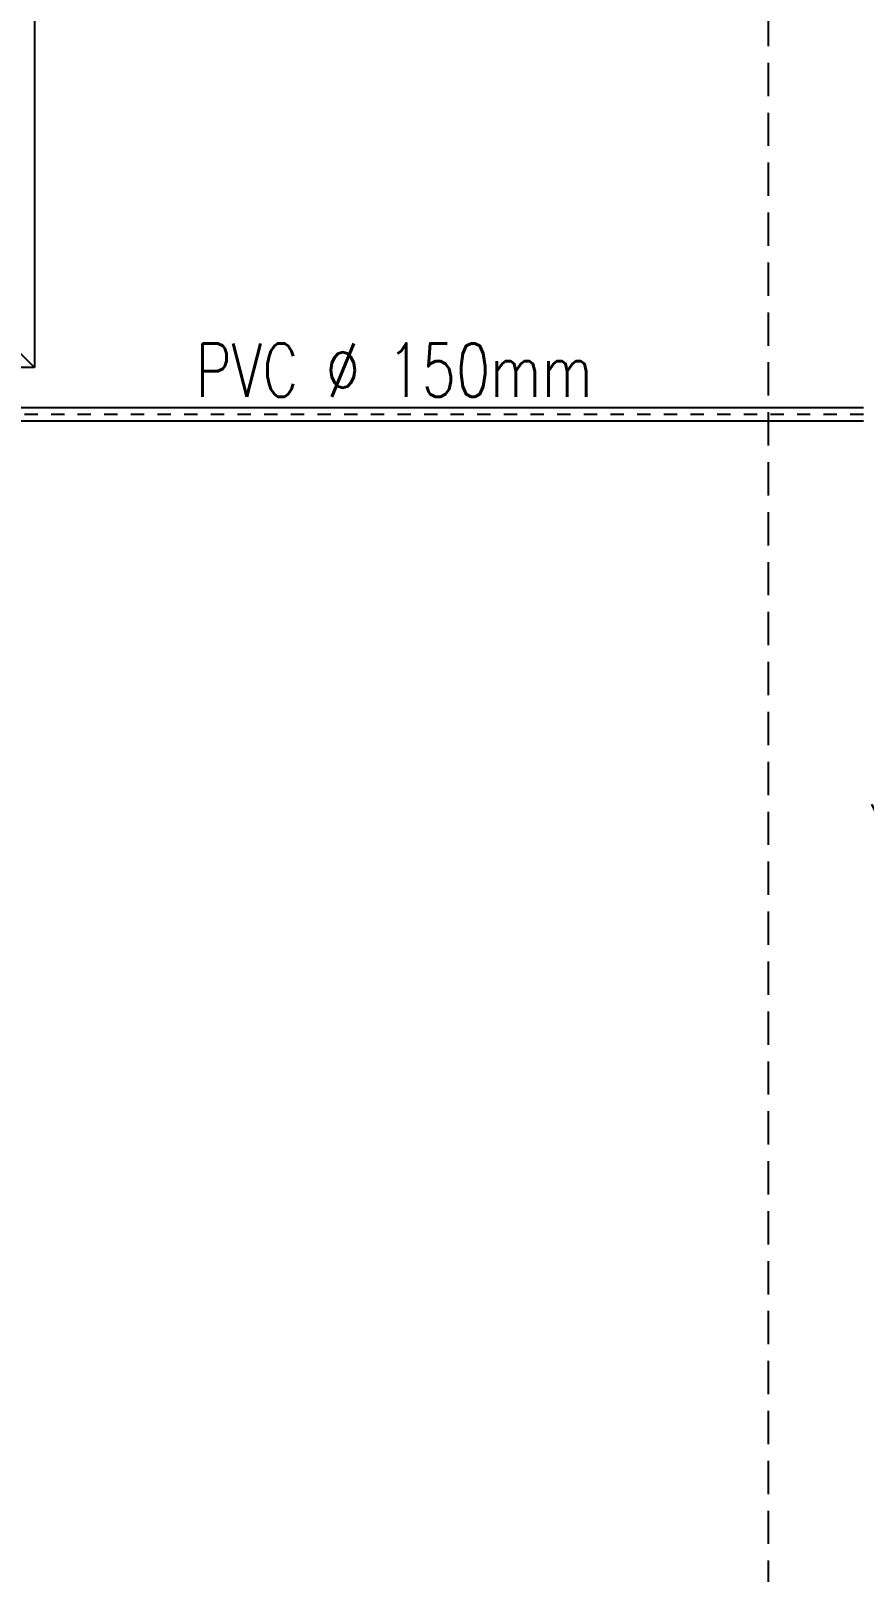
# Model space of a CAD drawing. Header units: inches. Extents: x 542787 to 543192, y 9574025 to 9574373.
# Drawn here: x 543030.59 to 543036.85, y 9574113.5 to 9574125.08 of the extents above; entities that cross this region are included whole.
import ezdxf

# ---------------------------------------------------------------- set-up
doc = ezdxf.new("R2010")
doc.units = ezdxf.units.IN
doc.header["$MEASUREMENT"] = 0
doc.linetypes.add('DASHDOT', pattern=[1, 0.5, -0.25, 0, -0.25])
doc.linetypes.add('HIDDEN', pattern=[0.375, 0.25, -0.125])
for name, color, linetype in [('EIXO', 8, 'Continuous'), ('I-ARQ', 8, 'Continuous'), ('I-ESGOTO', 6, 'Continuous'), ('I-NORMO_INST', 4, 'Continuous')]:
    doc.layers.add(name, color=color, linetype=linetype)
doc.styles.add('50', font='ROMANS.SHX', dxfattribs={"width": 0.7, "height": 0.1})

# ---------------------------------------------------------------- blocks, each defined once
blk = doc.blocks.new('MARACANAÚ')
at = {"layer": 'I-ARQ', "ltscale": 10}
for p, q in [((543211.62, 9574078.428), (543216.62, 9574078.428)), ((543216.485, 9574078.293), (543216.62, 9574078.428)), ((543216.62, 9574078.428), (543216.62, 9574073.428))]:
    blk.add_line(p, q, dxfattribs=at)
blk = doc.blocks.new('*U39')
at = {"color": 2}
blk.add_wipeout([(0, 0.057), (31.89, 0.057), (31.89, -0.057), (0, -0.057)], dxfattribs=at)
for p, q in [((0, 0.05), (31.89, 0.05)), ((0, -0.05), (31.89, -0.05))]:
    blk.add_line(p, q)
at = {"layer": 'EIXO', "linetype": 'DASHDOT', "ltscale": 0.01}
blk.add_line((0, 0), (31.89, 0), dxfattribs=at)
blk = doc.blocks.new('*U107')
for p, q in [((-0.00757, -0.02356), (0, 0)), ((-0.01835, -0.05708), (-0.01078, -0.03352)), ((-0.01804, -0.05388), (-0.01835, -0.05708)), ((-0.01674, -0.0543), (-0.01804, -0.05388))]:
    blk.add_line(p, q)
for centre, radius in [((0, 0), 0.000311), ((-0.00917, -0.02854), 0.00488)]:
    blk.add_circle(centre, radius)
at = {"color": 8}
blk.add_circle((-0.00917, -0.02854), 0.00523, dxfattribs=at)
blk.add_solid([(-0.01674, -0.0543), (-0.01804, -0.05388), (-0.01835, -0.05708)])

msp = doc.modelspace()

# ---------------------------------------------------------------- block references
at = {"layer": 'I-ARQ', "rotation": 270}
msp.add_blockref('MARACANAÚ', (-9031047.807, 10117339.169), dxfattribs=at)
at = {"layer": 'I-NORMO_INST', "xscale": 75, "yscale": 75, "zscale": 75, "rotation": 224.9999999999999}
for p in [(543038.956, 9574124.468), (543038.958, 9574115.266)]:
    msp.add_blockref('*U107', p, dxfattribs=at)

# ---------------------------------------------------------------- texts
at = {"layer": 'I-NORMO_INST', "style": '50', "width": 0.75}
msp.add_text('PVC Ø 150mm', height=0.4, dxfattribs=at).set_placement((543031.829, 9574122.329, 0.068))

# ---------------------------------------------------------------- next in the draw order: block references
at = {"layer": 'I-ESGOTO', "color": 2, "rotation": 180}
msp.add_blockref('*U39', (543036.844, 9574122.195), dxfattribs=at)

# ---------------------------------------------------------------- next in the draw order: linework, layer by layer
at = {"layer": 'I-ARQ', "linetype": 'HIDDEN'}
msp.add_line((543036.131, 9574103.212), (543036.131, 9574127.012), dxfattribs=at)

# ---------------------------------------------------------------- next in the draw order: block references
at = {"layer": 'I-NORMO_INST', "xscale": 75, "yscale": 75, "zscale": 75, "rotation": 224.9999999999999}
msp.add_blockref('*U107', (543038.983, 9574120.623), dxfattribs=at)

doc.saveas('drawing.dxf')
